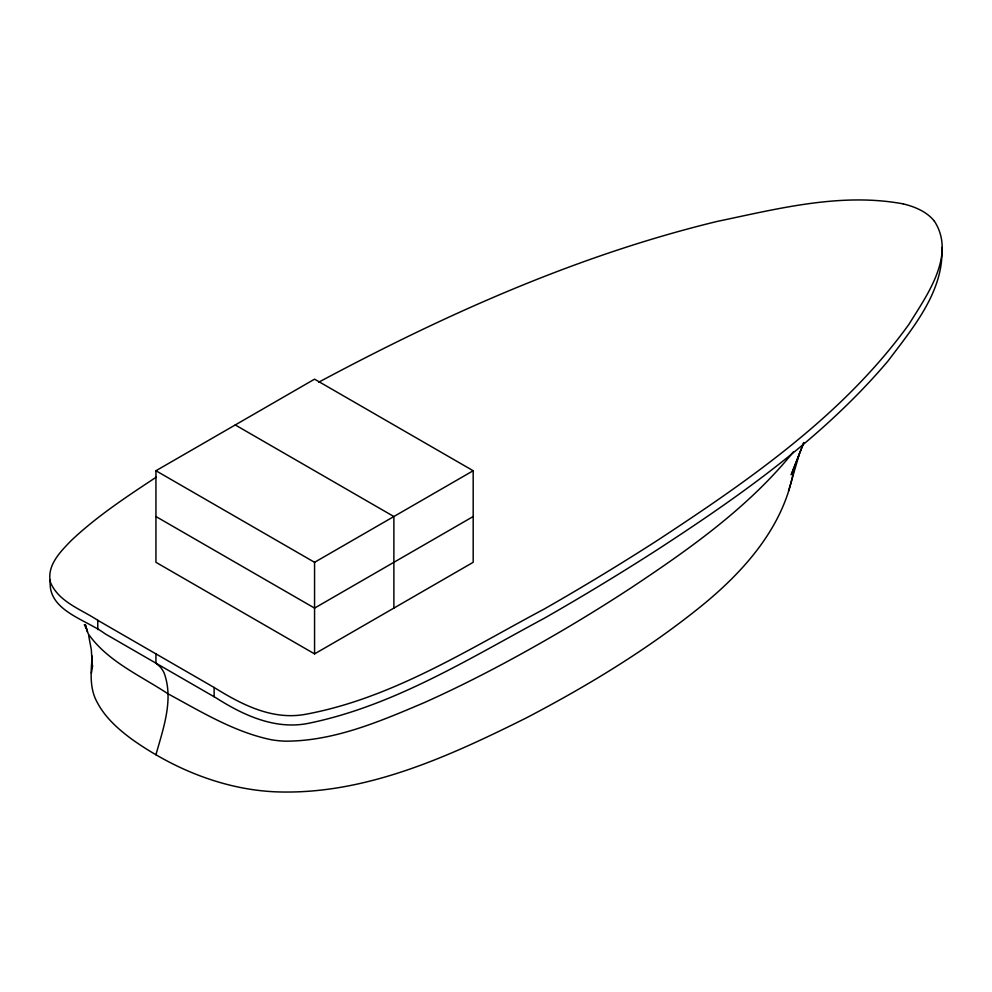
<?xml version="1.0" encoding="UTF-8"?>
<svg xmlns="http://www.w3.org/2000/svg" width="992" height="992" viewBox="0 0 992 992"><rect width="100%" height="100%" fill="white"/><g stroke="black" fill="none" stroke-linecap="round" stroke-linejoin="round"><path stroke-width="1.49" d="M793.426 471.932C783.122 528.19 742.648 572.843 699.434 607.6C645.99 650.529 586.991 686.142 526.355 717.886C448.272 756.76 364.188 795.485 274.945 791.802C223.436 789.347 173.947 769.011 132.147 739.449C118.507 729.38 105.202 717.7 97.253 702.423C89.268 688.349 90.954 671.497 92.206 656.084L92.256 665.818L91.351 649.909L88.71 635.76M91.388 673.208L92.665 665.533M50.356 579.861C46.897 610.464 85.647 619.231 105.053 633.776L215.946 697.81C243.846 715.567 276.346 730.583 310.322 722.932C394.667 705.287 469.278 658.502 544.335 618.239A2771.4 1600.046 0 0 0 657.758 549.444C740.974 495.281 823.558 437.1 888.15 360.852C912.789 327.98 944.223 291.177 941.842 247.43M788.541 491.003L799.428 453.716L803.842 442.482L791.207 474.771L799.428 453.716M155.942 754.751C163.172 728.711 173.885 699.794 164.151 673.047A62 35.799 -60 0 0 160.022 666.736L155.942 663.177L155.942 653.889L97.774 620.31C81.208 609.336 58.739 602.032 50.468 582.403C46.5 565.49 60.586 551.527 71.325 540.466C97.03 516.15 126.765 496.645 156.19 477.189M155.942 470.741L314.563 379.167L473.184 470.741L473.184 562.315L314.563 653.889L155.942 562.315L155.942 470.741L314.563 562.315L473.184 470.741M473.184 516.534L314.563 608.108L155.942 516.534M903.439 203.93C841.216 192.262 777.852 208.742 717.104 221.439C589.93 252.253 468.844 304.098 352.941 364.176A2771.4 1600.046 0 0 0 318.742 382.18M235.253 424.948L393.874 516.534L393.874 608.108M155.942 653.889L214.123 687.481C241.329 704.37 272.093 720.452 305.313 714.339C391.803 698.467 467.765 649.673 544.335 608.964A2771.4 1600.046 0 0 0 657.758 540.169C749.989 479.62 843.522 414.892 908.87 324.421C926.726 295.504 956.486 255.031 934.278 220.98M84.32 624.638L86.044 628.209M87.581 631.966L85.399 624.873L86.416 628.444M314.563 562.315L314.563 653.889M214.123 687.481L214.123 696.756M97.774 620.31L97.774 629.585M903.414 203.968A59.136 34.137 0 0 1 922.634 211.259A58.751 33.926 0 0 1 934.228 220.993M793.278 451.93A511.091 295.07 0 0 1 790.463 455.489C746.12 509.032 688.783 549.481 631.309 587.698A1881.762 1086.426 0 0 1 565.886 628.432C519.882 655.526 472.8 680.909 424.043 702.72C379.998 721.395 334.044 741.222 285.349 741.173A63.042 36.394 0 0 1 271.572 739.796C234.261 732.133 201.128 711.698 168.032 693.83C140.728 675.726 107.756 661.59 88.412 634.049A63.042 36.394 0 0 1 86.416 628.457"/></g></svg>
